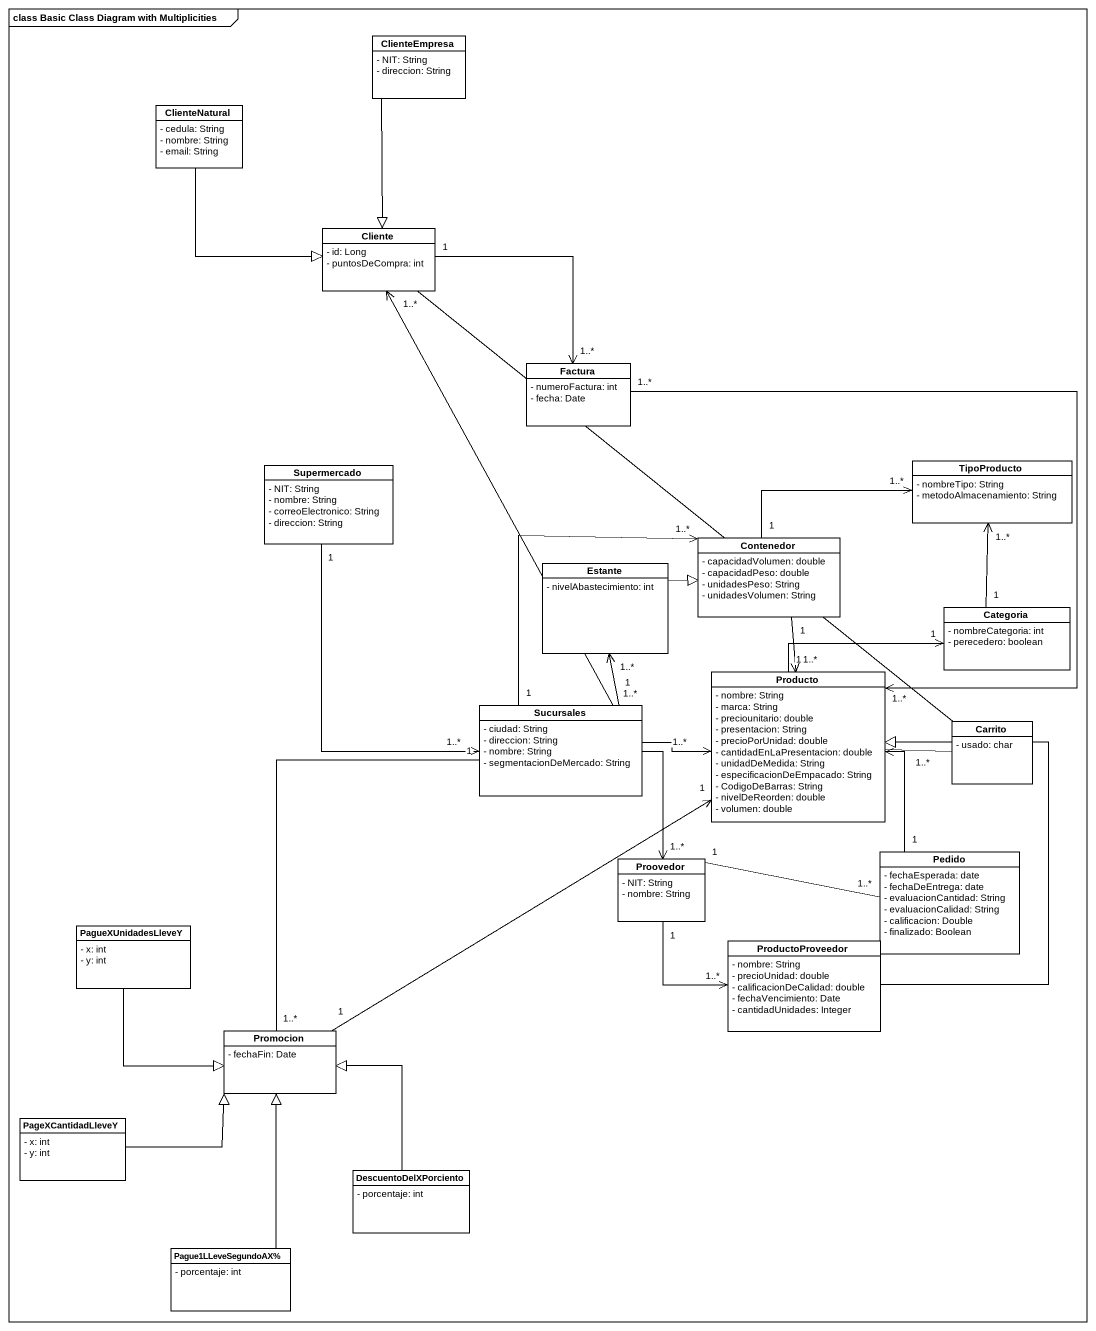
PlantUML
@startuml
mainframe class Basic Class Diagram with Multiplicities
hide circle
hide empty members
skinparam classAttributeIconSize 0
class ClienteEmpresa {
  - NIT: String
  - direccion: String
}
class ClienteNatural {
  - cedula: String
  - nombre: String
  - email: String
}
class Cliente {
  - id: Long
  - puntosDeCompra: int
}
class Factura {
  - numeroFactura: int
  - fecha: Date
}
class Supermercado {
  - NIT: String
  - nombre: String
  - correoElectronico: String
  - direccion: String
}
class TipoProducto {
  - nombreTipo: String
  - metodoAlmacenamiento: String
}
class Contenedor {
  - capacidadVolumen: double
  - capacidadPeso: double
  - unidadesPeso: String
  - unidadesVolumen: String
}
class Estante {
  - nivelAbastecimiento: int
}
class Categoria {
  - nombreCategoria: int
  - perecedero: boolean
}
class Sucursales {
  - ciudad: String
  - direccion: String
  - nombre: String
  - segmentacionDeMercado: String
}
class Producto {
  - nombre: String
  - marca: String
  - preciounitario: double
  - presentacion: String
  - precioPorUnidad: double
  - cantidadEnLaPresentacion: double
  - unidadDeMedida: String
  - especificacionDeEmpacado: String
  - CodigoDeBarras: String
  - nivelDeReorden: double
  - volumen: double
}
class Carrito {
  - usado: char
}
class Proovedor {
  - NIT: String
  - nombre: String
}
class Pedido {
  - fechaEsperada: date
  - fechaDeEntrega: date
  - evaluacionCantidad: String
  - evaluacionCalidad: String
  - calificacion: Double
  - finalizado: Boolean
}
class PagueXUnidadesLleveY {
  - x: int
  - y: int
}
class ProductoProveedor {
  - nombre: String
  - precioUnidad: double
  - calificacionDeCalidad: double
  - fechaVencimiento: Date
  - cantidadUnidades: Integer
}
class Promocion {
  - fechaFin: Date
}
class PageXCantidadLleveY {
  - x: int
  - y: int
}
class DescuentoDelXPorciento {
  - porcentaje: int
}
class "Pague1LLeveSegundoAX%" as Pague1LLeveSegundoAX {
  - porcentaje: int
}
ClienteEmpresa --|> Cliente
ClienteNatural --|> Cliente
Cliente "1" --> "1..*" Factura
Cliente -- Carrito
Factura "1..*" --> "1..*" Producto
Supermercado "1" --> "1..*" Sucursales
Contenedor "1" -right-> "1..*" TipoProducto
Contenedor "1" --> "1..*" Producto
Estante -right-|> Contenedor
Categoria "1" -up-> "1..*" TipoProducto
Sucursales "1..*" -up-> "1..*" Cliente
Sucursales "1" -up-> "1..*" Contenedor
Sucursales "1" -up-> "1..*" Estante
Sucursales -right-> Producto
Sucursales "1..*" --> "1..*" Proovedor
Sucursales "1" -- "1..*" Promocion
Producto "1" -right-> "1" Categoria
Carrito -left- Producto
Proovedor "1" -right- "1..*" Pedido
Proovedor "1" --> "1..*" ProductoProveedor
Pedido "1" -up-> "1..*" Producto
PagueXUnidadesLleveY --|> Promocion
ProductoProveedor -up-|> Producto
Promocion "1" -up-> "1" Producto
PageXCantidadLleveY -right-|> Promocion
DescuentoDelXPorciento -up-|> Promocion
Pague1LLeveSegundoAX -up-|> Promocion
@enduml
